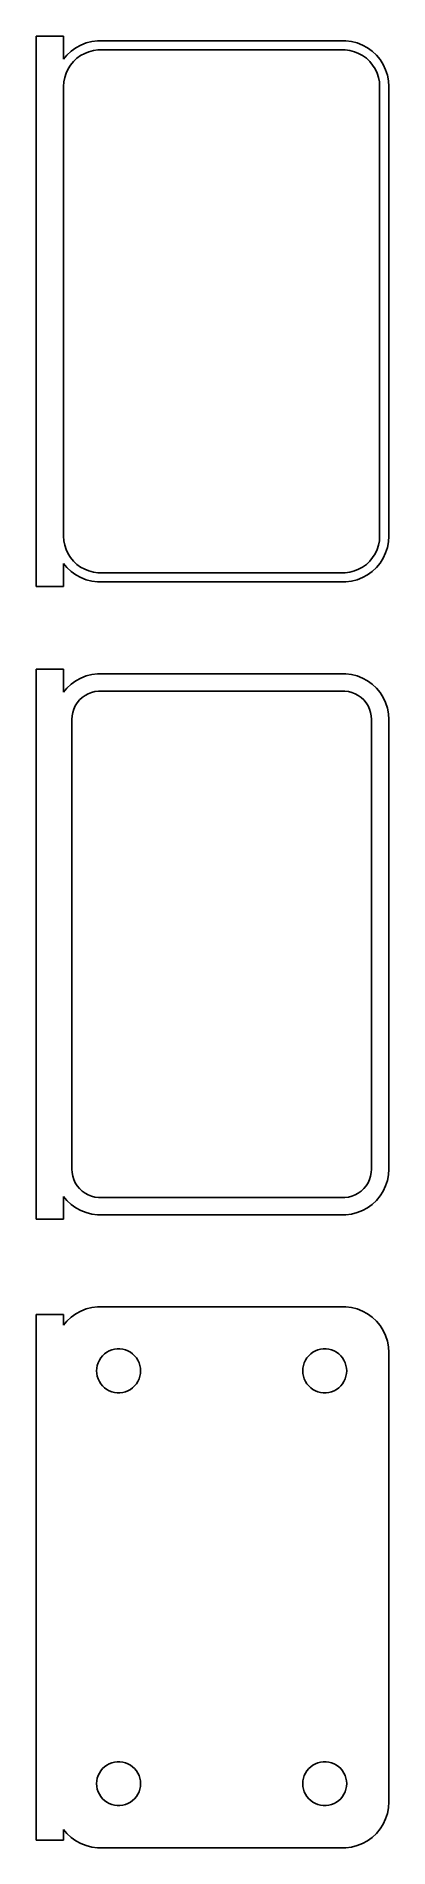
# Model space of a CAD drawing. Header units: metres. Extents: x -20 to 18, y 178 to 375.
import ezdxf

# ---------------------------------------------------------------- set-up
doc = ezdxf.new("R2010")
doc.units = ezdxf.units.M

msp = doc.modelspace()

# ---------------------------------------------------------------- linework, layer by layer
for p, q in [((-17.25, 374.99), (-20.25, 374.99)), ((-20.25, 374.99), (-20.25, 315.01)), ((-17.25, 372.493), (-17.25, 374.99)), ((-16.4371, 373.353), (-16.8948, 372.923)), ((-15.9291, 373.722), (-16.4371, 373.353)), ((-15.3789, 374.024), (-15.9291, 373.722)), ((-14.7951, 374.255), (-15.3789, 374.024)), ((-14.9531, 373.119), (-14.4861, 373.304)), ((-14.1869, 374.411), (-14.7951, 374.255)), ((-14.4861, 373.304), (-13.9995, 373.429)), ((-13.5639, 374.49), (-14.1869, 374.411)), ((-13.9995, 373.429), (-13.5012, 373.492)), ((13.5639, 374.49), (-13.5639, 374.49)), ((-13.5012, 373.492), (13.5012, 373.492)), ((13.5012, 373.492), (13.9995, 373.429)), ((14.1869, 374.411), (13.5639, 374.49)), ((13.9995, 373.429), (14.4861, 373.304)), ((14.7951, 374.255), (14.1869, 374.411)), ((14.4861, 373.304), (14.9531, 373.119)), ((15.3789, 374.024), (14.7951, 374.255)), ((15.9291, 373.722), (15.3789, 374.024)), ((16.4371, 373.353), (15.9291, 373.722)), ((16.8948, 372.923), (16.4371, 373.353)), ((-16.8948, 372.923), (-17.25, 372.493)), ((-16.9691, 370.972), (-16.7552, 371.427)), ((-16.7552, 371.427), (-16.4861, 371.851)), ((-16.4861, 371.851), (-16.1659, 372.238)), ((-16.1659, 372.238), (-15.7997, 372.582)), ((-15.7997, 372.582), (-15.3933, 372.877)), ((-15.3933, 372.877), (-14.9531, 373.119)), ((14.9531, 373.119), (15.3933, 372.877)), ((15.3933, 372.877), (15.7997, 372.582)), ((15.7997, 372.582), (16.1659, 372.238)), ((16.1659, 372.238), (16.4861, 371.851)), ((16.4861, 371.851), (16.7552, 371.427)), ((16.7552, 371.427), (16.9691, 370.972)), ((17.2951, 372.439), (16.8948, 372.923)), ((17.6315, 371.909), (17.2951, 372.439)), ((17.8989, 371.341), (17.6315, 371.909)), ((18.0929, 370.743), (17.8989, 371.341)), ((-17.25, 369.5), (-17.2184, 370.001)), ((-17.25, 320.5), (-17.25, 369.5)), ((-17.2184, 370.001), (-17.1243, 370.495)), ((-17.1243, 370.495), (-16.9691, 370.972)), ((16.9691, 370.972), (17.1243, 370.495)), ((17.1243, 370.495), (17.2184, 370.001)), ((17.2184, 370.001), (17.25, 369.5)), ((17.25, 369.5), (17.25, 320.5)), ((18.2106, 370.127), (18.0929, 370.743)), ((18.25, 369.5), (18.2106, 370.127)), ((18.25, 320.5), (18.25, 369.5)), ((-17.2184, 319.999), (-17.25, 320.5)), ((-17.1243, 319.505), (-17.2184, 319.999)), ((17.2184, 319.999), (17.1243, 319.505)), ((17.25, 320.5), (17.2184, 319.999)), ((18.2106, 319.873), (18.25, 320.5)), ((-16.9691, 319.028), (-17.1243, 319.505)), ((-16.7552, 318.573), (-16.9691, 319.028)), ((-16.4861, 318.149), (-16.7552, 318.573)), ((-16.1659, 317.762), (-16.4861, 318.149)), ((16.4861, 318.149), (16.1659, 317.762)), ((16.7552, 318.573), (16.4861, 318.149)), ((16.9691, 319.028), (16.7552, 318.573)), ((17.1243, 319.505), (16.9691, 319.028)), ((17.2951, 317.561), (17.6315, 318.091)), ((17.6315, 318.091), (17.8989, 318.659)), ((17.8989, 318.659), (18.0929, 319.257)), ((18.0929, 319.257), (18.2106, 319.873)), ((-17.25, 317.507), (-16.8948, 317.077)), ((-17.25, 315.01), (-17.25, 317.507)), ((-16.8948, 317.077), (-16.4371, 316.647)), ((-16.4371, 316.647), (-15.9291, 316.278)), ((-15.7997, 317.418), (-16.1659, 317.762)), ((-15.9291, 316.278), (-15.3789, 315.976)), ((-15.3933, 317.123), (-15.7997, 317.418)), ((-14.9531, 316.881), (-15.3933, 317.123)), ((-15.3789, 315.976), (-14.7951, 315.745)), ((-14.4861, 316.696), (-14.9531, 316.881)), ((-13.9995, 316.571), (-14.4861, 316.696)), ((-13.5012, 316.508), (-13.9995, 316.571)), ((13.5012, 316.508), (-13.5012, 316.508)), ((13.9995, 316.571), (13.5012, 316.508)), ((14.4861, 316.696), (13.9995, 316.571)), ((14.9531, 316.881), (14.4861, 316.696)), ((14.7951, 315.745), (15.3789, 315.976)), ((15.3933, 317.123), (14.9531, 316.881)), ((15.3789, 315.976), (15.9291, 316.278)), ((15.7997, 317.418), (15.3933, 317.123)), ((16.1659, 317.762), (15.7997, 317.418)), ((15.9291, 316.278), (16.4371, 316.647)), ((16.4371, 316.647), (16.8948, 317.077)), ((16.8948, 317.077), (17.2951, 317.561)), ((-20.25, 315.01), (-17.25, 315.01)), ((-14.7951, 315.745), (-14.1869, 315.589)), ((-14.1869, 315.589), (-13.5639, 315.51)), ((-13.5639, 315.51), (13.5639, 315.51)), ((13.5639, 315.51), (14.1869, 315.589)), ((14.1869, 315.589), (14.7951, 315.745)), ((-17.25, 305.979), (-20.25, 305.979)), ((-20.25, 305.979), (-20.25, 246.021)), ((-17.25, 303.493), (-17.25, 305.979)), ((-16.4371, 304.353), (-16.8948, 303.923)), ((-15.9291, 304.722), (-16.4371, 304.353)), ((-15.3789, 305.024), (-15.9291, 304.722)), ((-14.7951, 305.255), (-15.3789, 305.024)), ((-14.1869, 305.411), (-14.7951, 305.255)), ((-13.5639, 305.49), (-14.1869, 305.411)), ((13.5639, 305.49), (-13.5639, 305.49)), ((14.1869, 305.411), (13.5639, 305.49)), ((14.7951, 305.255), (14.1869, 305.411)), ((15.3789, 305.024), (14.7951, 305.255)), ((15.9291, 304.722), (15.3789, 305.024)), ((16.4371, 304.353), (15.9291, 304.722)), ((16.8948, 303.923), (16.4371, 304.353)), ((-16.8948, 303.923), (-17.25, 303.493)), ((-15.9779, 302), (-15.7684, 302.33)), ((-15.7684, 302.33), (-15.5192, 302.631)), ((-15.5192, 302.631), (-15.2342, 302.899)), ((-15.2342, 302.899), (-14.918, 303.128)), ((-14.918, 303.128), (-14.5754, 303.317)), ((-14.5754, 303.317), (-14.2119, 303.461)), ((-14.2119, 303.461), (-13.8333, 303.558)), ((-13.8333, 303.558), (-13.4454, 303.607)), ((-13.4454, 303.607), (13.4454, 303.607)), ((13.4454, 303.607), (13.8333, 303.558)), ((13.8333, 303.558), (14.2119, 303.461)), ((14.2119, 303.461), (14.5754, 303.317)), ((14.5754, 303.317), (14.918, 303.128)), ((14.918, 303.128), (15.2342, 302.899)), ((15.2342, 302.899), (15.5192, 302.631)), ((15.5192, 302.631), (15.7684, 302.33)), ((15.7684, 302.33), (15.9779, 302)), ((17.2951, 303.439), (16.8948, 303.923)), ((17.6315, 302.909), (17.2951, 303.439)), ((17.8989, 302.341), (17.6315, 302.909)), ((18.0929, 301.743), (17.8989, 302.341)), ((-16.3629, 300.5), (-16.3384, 300.89)), ((-16.3629, 251.5), (-16.3629, 300.5)), ((-16.3384, 300.89), (-16.2651, 301.274)), ((-16.2651, 301.274), (-16.1443, 301.646)), ((-16.1443, 301.646), (-15.9779, 302)), ((15.9779, 302), (16.1443, 301.646)), ((16.1443, 301.646), (16.2651, 301.274)), ((16.2651, 301.274), (16.3384, 300.89)), ((16.3384, 300.89), (16.3629, 300.5)), ((16.3629, 300.5), (16.3629, 251.5)), ((18.2106, 301.127), (18.0929, 301.743)), ((18.25, 300.5), (18.2106, 301.127)), ((18.25, 251.5), (18.25, 300.5)), ((-16.3384, 251.11), (-16.3629, 251.5)), ((-16.2651, 250.726), (-16.3384, 251.11)), ((16.3384, 251.11), (16.2651, 250.726)), ((16.3629, 251.5), (16.3384, 251.11)), ((18.0929, 250.257), (18.2106, 250.873)), ((18.2106, 250.873), (18.25, 251.5)), ((-16.1443, 250.354), (-16.2651, 250.726)), ((-15.9779, 250), (-16.1443, 250.354)), ((-15.7684, 249.67), (-15.9779, 250)), ((-15.5192, 249.369), (-15.7684, 249.67)), ((-15.2342, 249.101), (-15.5192, 249.369)), ((-14.918, 248.872), (-15.2342, 249.101)), ((-14.5754, 248.683), (-14.918, 248.872)), ((14.918, 248.872), (14.5754, 248.683)), ((15.2342, 249.101), (14.918, 248.872)), ((15.5192, 249.369), (15.2342, 249.101)), ((15.7684, 249.67), (15.5192, 249.369)), ((15.9779, 250), (15.7684, 249.67)), ((16.1443, 250.354), (15.9779, 250)), ((16.2651, 250.726), (16.1443, 250.354)), ((17.2951, 248.561), (17.6315, 249.091)), ((17.6315, 249.091), (17.8989, 249.659)), ((17.8989, 249.659), (18.0929, 250.257)), ((-17.25, 248.507), (-16.8948, 248.077)), ((-17.25, 246.021), (-17.25, 248.507)), ((-16.8948, 248.077), (-16.4371, 247.647)), ((-16.4371, 247.647), (-15.9291, 247.278)), ((-15.9291, 247.278), (-15.3789, 246.976)), ((-15.3789, 246.976), (-14.7951, 246.745)), ((-14.2119, 248.539), (-14.5754, 248.683)), ((-13.8333, 248.442), (-14.2119, 248.539)), ((-13.4454, 248.393), (-13.8333, 248.442)), ((13.4454, 248.393), (-13.4454, 248.393)), ((13.8333, 248.442), (13.4454, 248.393)), ((14.2119, 248.539), (13.8333, 248.442)), ((14.5754, 248.683), (14.2119, 248.539)), ((14.7951, 246.745), (15.3789, 246.976)), ((15.3789, 246.976), (15.9291, 247.278)), ((15.9291, 247.278), (16.4371, 247.647)), ((16.4371, 247.647), (16.8948, 248.077)), ((16.8948, 248.077), (17.2951, 248.561)), ((-20.25, 246.021), (-17.25, 246.021)), ((-14.7951, 246.745), (-14.1869, 246.589)), ((-14.1869, 246.589), (-13.5639, 246.51)), ((-13.5639, 246.51), (13.5639, 246.51)), ((13.5639, 246.51), (14.1869, 246.589)), ((14.1869, 246.589), (14.7951, 246.745)), ((-17.25, 235.653), (-20.25, 235.653)), ((-20.25, 235.653), (-20.25, 178.347)), ((-17.25, 234.493), (-17.25, 235.653)), ((-16.4371, 235.353), (-16.8948, 234.923)), ((-15.9291, 235.722), (-16.4371, 235.353)), ((-15.3789, 236.024), (-15.9291, 235.722)), ((-14.7951, 236.255), (-15.3789, 236.024)), ((-14.1869, 236.411), (-14.7951, 236.255)), ((-13.5639, 236.49), (-14.1869, 236.411)), ((13.5639, 236.49), (-13.5639, 236.49)), ((14.1869, 236.411), (13.5639, 236.49)), ((14.7951, 236.255), (14.1869, 236.411)), ((15.3789, 236.024), (14.7951, 236.255)), ((15.9291, 235.722), (15.3789, 236.024)), ((16.4371, 235.353), (15.9291, 235.722)), ((16.8948, 234.923), (16.4371, 235.353)), ((-16.8948, 234.923), (-17.25, 234.493)), ((17.2951, 234.439), (16.8948, 234.923)), ((17.6315, 233.909), (17.2951, 234.439)), ((17.8989, 233.341), (17.6315, 233.909)), ((18.0929, 232.743), (17.8989, 233.341)), ((-13.1916, 230.911), (-12.9995, 231.143)), ((-12.9995, 231.143), (-12.7798, 231.349)), ((-12.7798, 231.349), (-12.536, 231.526)), ((-12.536, 231.526), (-12.2719, 231.672)), ((-12.2719, 231.672), (-11.9916, 231.783)), ((-11.9916, 231.783), (-11.6997, 231.857)), ((-11.6997, 231.857), (-11.4007, 231.895)), ((-11.4007, 231.895), (-11.0993, 231.895)), ((-11.0993, 231.895), (-10.8003, 231.857)), ((-10.8003, 231.857), (-10.5083, 231.783)), ((-10.5083, 231.783), (-10.2281, 231.672)), ((-10.2281, 231.672), (-9.964, 231.526)), ((-9.964, 231.526), (-9.72017, 231.349)), ((-9.72017, 231.349), (-9.50047, 231.143)), ((-9.50047, 231.143), (-9.30835, 230.911)), ((9.30835, 230.911), (9.50047, 231.143)), ((9.50047, 231.143), (9.72017, 231.349)), ((9.72017, 231.349), (9.964, 231.526)), ((9.964, 231.526), (10.2281, 231.672)), ((10.2281, 231.672), (10.5083, 231.783)), ((10.5083, 231.783), (10.8003, 231.857)), ((10.8003, 231.857), (11.0993, 231.895)), ((11.0993, 231.895), (11.4007, 231.895)), ((11.4007, 231.895), (11.6997, 231.857)), ((11.6997, 231.857), (11.9916, 231.783)), ((11.9916, 231.783), (12.2719, 231.672)), ((12.2719, 231.672), (12.536, 231.526)), ((12.536, 231.526), (12.7798, 231.349)), ((12.7798, 231.349), (12.9995, 231.143)), ((12.9995, 231.143), (13.1916, 230.911)), ((18.2106, 232.127), (18.0929, 232.743)), ((18.25, 231.5), (18.2106, 232.127)), ((18.25, 182.5), (18.25, 231.5)), ((-13.65, 229.5), (-13.6311, 229.801)), ((-13.6311, 229.199), (-13.65, 229.5)), ((-13.6311, 229.801), (-13.5746, 230.097)), ((-13.5746, 228.903), (-13.6311, 229.199)), ((-13.5746, 230.097), (-13.4815, 230.383)), ((-13.4815, 230.383), (-13.3531, 230.656)), ((-13.3531, 230.656), (-13.1916, 230.911)), ((-9.30835, 230.911), (-9.14685, 230.656)), ((-9.14685, 230.656), (-9.01852, 230.383)), ((-9.01852, 230.383), (-8.9254, 230.097)), ((-8.9254, 230.097), (-8.86891, 229.801)), ((-8.86891, 229.199), (-8.9254, 228.903)), ((-8.86891, 229.801), (-8.84999, 229.5)), ((-8.84999, 229.5), (-8.86891, 229.199)), ((8.84999, 229.5), (8.86891, 229.801)), ((8.86891, 229.199), (8.84999, 229.5)), ((8.86891, 229.801), (8.9254, 230.097)), ((8.9254, 228.903), (8.86891, 229.199)), ((8.9254, 230.097), (9.01852, 230.383)), ((9.01852, 230.383), (9.14685, 230.656)), ((9.14685, 230.656), (9.30835, 230.911)), ((13.1916, 230.911), (13.3531, 230.656)), ((13.3531, 230.656), (13.4815, 230.383)), ((13.4815, 230.383), (13.5746, 230.097)), ((13.5746, 230.097), (13.6311, 229.801)), ((13.6311, 229.199), (13.5746, 228.903)), ((13.6311, 229.801), (13.65, 229.5)), ((13.65, 229.5), (13.6311, 229.199)), ((-13.4815, 228.617), (-13.5746, 228.903)), ((-13.3531, 228.344), (-13.4815, 228.617)), ((-13.1916, 228.089), (-13.3531, 228.344)), ((-12.9995, 227.857), (-13.1916, 228.089)), ((-12.7798, 227.651), (-12.9995, 227.857)), ((-12.536, 227.474), (-12.7798, 227.651)), ((-12.2719, 227.328), (-12.536, 227.474)), ((-11.9916, 227.217), (-12.2719, 227.328)), ((-11.6997, 227.143), (-11.9916, 227.217)), ((-11.4007, 227.105), (-11.6997, 227.143)), ((-11.0993, 227.105), (-11.4007, 227.105)), ((-10.8003, 227.143), (-11.0993, 227.105)), ((-10.5083, 227.217), (-10.8003, 227.143)), ((-10.2281, 227.328), (-10.5083, 227.217)), ((-9.964, 227.474), (-10.2281, 227.328)), ((-9.72017, 227.651), (-9.964, 227.474)), ((-9.50047, 227.857), (-9.72017, 227.651)), ((-9.30835, 228.089), (-9.50047, 227.857)), ((-9.14685, 228.344), (-9.30835, 228.089)), ((-9.01852, 228.617), (-9.14685, 228.344)), ((-8.9254, 228.903), (-9.01852, 228.617)), ((9.01852, 228.617), (8.9254, 228.903)), ((9.14685, 228.344), (9.01852, 228.617)), ((9.30835, 228.089), (9.14685, 228.344)), ((9.50047, 227.857), (9.30835, 228.089)), ((9.72017, 227.651), (9.50047, 227.857)), ((9.964, 227.474), (9.72017, 227.651)), ((10.2281, 227.328), (9.964, 227.474)), ((10.5083, 227.217), (10.2281, 227.328)), ((10.8003, 227.143), (10.5083, 227.217)), ((11.0993, 227.105), (10.8003, 227.143)), ((11.4007, 227.105), (11.0993, 227.105)), ((11.6997, 227.143), (11.4007, 227.105)), ((11.9916, 227.217), (11.6997, 227.143)), ((12.2719, 227.328), (11.9916, 227.217)), ((12.536, 227.474), (12.2719, 227.328)), ((12.7798, 227.651), (12.536, 227.474)), ((12.9995, 227.857), (12.7798, 227.651)), ((13.1916, 228.089), (12.9995, 227.857)), ((13.3531, 228.344), (13.1916, 228.089)), ((13.4815, 228.617), (13.3531, 228.344)), ((13.5746, 228.903), (13.4815, 228.617)), ((-13.4815, 185.383), (-13.3531, 185.656)), ((-13.3531, 185.656), (-13.1916, 185.911)), ((-13.1916, 185.911), (-12.9995, 186.143)), ((-12.9995, 186.143), (-12.7798, 186.349)), ((-12.7798, 186.349), (-12.536, 186.526)), ((-12.536, 186.526), (-12.2719, 186.672)), ((-12.2719, 186.672), (-11.9916, 186.783)), ((-11.9916, 186.783), (-11.6997, 186.857)), ((-11.6997, 186.857), (-11.4007, 186.895)), ((-11.4007, 186.895), (-11.0993, 186.895)), ((-11.0993, 186.895), (-10.8003, 186.857)), ((-10.8003, 186.857), (-10.5083, 186.783)), ((-10.5083, 186.783), (-10.2281, 186.672)), ((-10.2281, 186.672), (-9.964, 186.526)), ((-9.964, 186.526), (-9.72017, 186.349)), ((-9.72017, 186.349), (-9.50047, 186.143)), ((-9.50047, 186.143), (-9.30835, 185.911)), ((-9.30835, 185.911), (-9.14685, 185.656)), ((-9.14685, 185.656), (-9.01852, 185.383)), ((9.01852, 185.383), (9.14685, 185.656)), ((9.14685, 185.656), (9.30835, 185.911)), ((9.30835, 185.911), (9.50047, 186.143)), ((9.50047, 186.143), (9.72017, 186.349)), ((9.72017, 186.349), (9.964, 186.526)), ((9.964, 186.526), (10.2281, 186.672)), ((10.2281, 186.672), (10.5083, 186.783)), ((10.5083, 186.783), (10.8003, 186.857)), ((10.8003, 186.857), (11.0993, 186.895)), ((11.0993, 186.895), (11.4007, 186.895)), ((11.4007, 186.895), (11.6997, 186.857)), ((11.6997, 186.857), (11.9916, 186.783)), ((11.9916, 186.783), (12.2719, 186.672)), ((12.2719, 186.672), (12.536, 186.526)), ((12.536, 186.526), (12.7798, 186.349)), ((12.7798, 186.349), (12.9995, 186.143)), ((12.9995, 186.143), (13.1916, 185.911)), ((13.1916, 185.911), (13.3531, 185.656)), ((13.3531, 185.656), (13.4815, 185.383)), ((-13.65, 184.5), (-13.6311, 184.801)), ((-13.6311, 184.199), (-13.65, 184.5)), ((-13.6311, 184.801), (-13.5746, 185.097)), ((-13.5746, 183.903), (-13.6311, 184.199)), ((-13.5746, 185.097), (-13.4815, 185.383)), ((-13.4815, 183.617), (-13.5746, 183.903)), ((-9.01852, 185.383), (-8.9254, 185.097)), ((-8.9254, 183.903), (-9.01852, 183.617)), ((-8.9254, 185.097), (-8.86891, 184.801)), ((-8.86891, 184.199), (-8.9254, 183.903)), ((-8.86891, 184.801), (-8.84999, 184.5)), ((-8.84999, 184.5), (-8.86891, 184.199)), ((8.84999, 184.5), (8.86891, 184.801)), ((8.86891, 184.199), (8.84999, 184.5)), ((8.86891, 184.801), (8.9254, 185.097)), ((8.9254, 183.903), (8.86891, 184.199)), ((8.9254, 185.097), (9.01852, 185.383)), ((9.01852, 183.617), (8.9254, 183.903)), ((13.4815, 185.383), (13.5746, 185.097)), ((13.5746, 183.903), (13.4815, 183.617)), ((13.5746, 185.097), (13.6311, 184.801)), ((13.6311, 184.199), (13.5746, 183.903)), ((13.6311, 184.801), (13.65, 184.5)), ((13.65, 184.5), (13.6311, 184.199)), ((-13.3531, 183.344), (-13.4815, 183.617)), ((-13.1916, 183.089), (-13.3531, 183.344)), ((-12.9995, 182.857), (-13.1916, 183.089)), ((-12.7798, 182.651), (-12.9995, 182.857)), ((-12.536, 182.474), (-12.7798, 182.651)), ((-12.2719, 182.328), (-12.536, 182.474)), ((-11.9916, 182.217), (-12.2719, 182.328)), ((-11.6997, 182.143), (-11.9916, 182.217)), ((-11.4007, 182.105), (-11.6997, 182.143)), ((-11.0993, 182.105), (-11.4007, 182.105)), ((-10.8003, 182.143), (-11.0993, 182.105)), ((-10.5083, 182.217), (-10.8003, 182.143)), ((-10.2281, 182.328), (-10.5083, 182.217)), ((-9.964, 182.474), (-10.2281, 182.328)), ((-9.72017, 182.651), (-9.964, 182.474)), ((-9.50047, 182.857), (-9.72017, 182.651)), ((-9.30835, 183.089), (-9.50047, 182.857)), ((-9.14685, 183.344), (-9.30835, 183.089)), ((-9.01852, 183.617), (-9.14685, 183.344)), ((9.14685, 183.344), (9.01852, 183.617)), ((9.30835, 183.089), (9.14685, 183.344)), ((9.50047, 182.857), (9.30835, 183.089)), ((9.72017, 182.651), (9.50047, 182.857)), ((9.964, 182.474), (9.72017, 182.651)), ((10.2281, 182.328), (9.964, 182.474)), ((10.5083, 182.217), (10.2281, 182.328)), ((10.8003, 182.143), (10.5083, 182.217)), ((11.0993, 182.105), (10.8003, 182.143)), ((11.4007, 182.105), (11.0993, 182.105)), ((11.6997, 182.143), (11.4007, 182.105)), ((11.9916, 182.217), (11.6997, 182.143)), ((12.2719, 182.328), (11.9916, 182.217)), ((12.536, 182.474), (12.2719, 182.328)), ((12.7798, 182.651), (12.536, 182.474)), ((12.9995, 182.857), (12.7798, 182.651)), ((13.1916, 183.089), (12.9995, 182.857)), ((13.3531, 183.344), (13.1916, 183.089)), ((13.4815, 183.617), (13.3531, 183.344)), ((18.0929, 181.257), (18.2106, 181.873)), ((18.2106, 181.873), (18.25, 182.5)), ((17.2951, 179.561), (17.6315, 180.091)), ((17.6315, 180.091), (17.8989, 180.659)), ((17.8989, 180.659), (18.0929, 181.257)), ((-20.25, 178.347), (-17.25, 178.347)), ((-17.25, 178.347), (-17.25, 179.507)), ((-17.25, 179.507), (-16.8948, 179.077)), ((-16.8948, 179.077), (-16.4371, 178.647)), ((-16.4371, 178.647), (-15.9291, 178.278)), ((-15.9291, 178.278), (-15.3789, 177.976)), ((-15.3789, 177.976), (-14.7951, 177.745)), ((-14.7951, 177.745), (-14.1869, 177.589)), ((14.1869, 177.589), (14.7951, 177.745)), ((14.7951, 177.745), (15.3789, 177.976)), ((15.3789, 177.976), (15.9291, 178.278)), ((15.9291, 178.278), (16.4371, 178.647)), ((16.4371, 178.647), (16.8948, 179.077)), ((16.8948, 179.077), (17.2951, 179.561)), ((-14.1869, 177.589), (-13.5639, 177.51)), ((-13.5639, 177.51), (13.5639, 177.51)), ((13.5639, 177.51), (14.1869, 177.589))]:
    msp.add_line(p, q)

doc.saveas('drawing.dxf')
